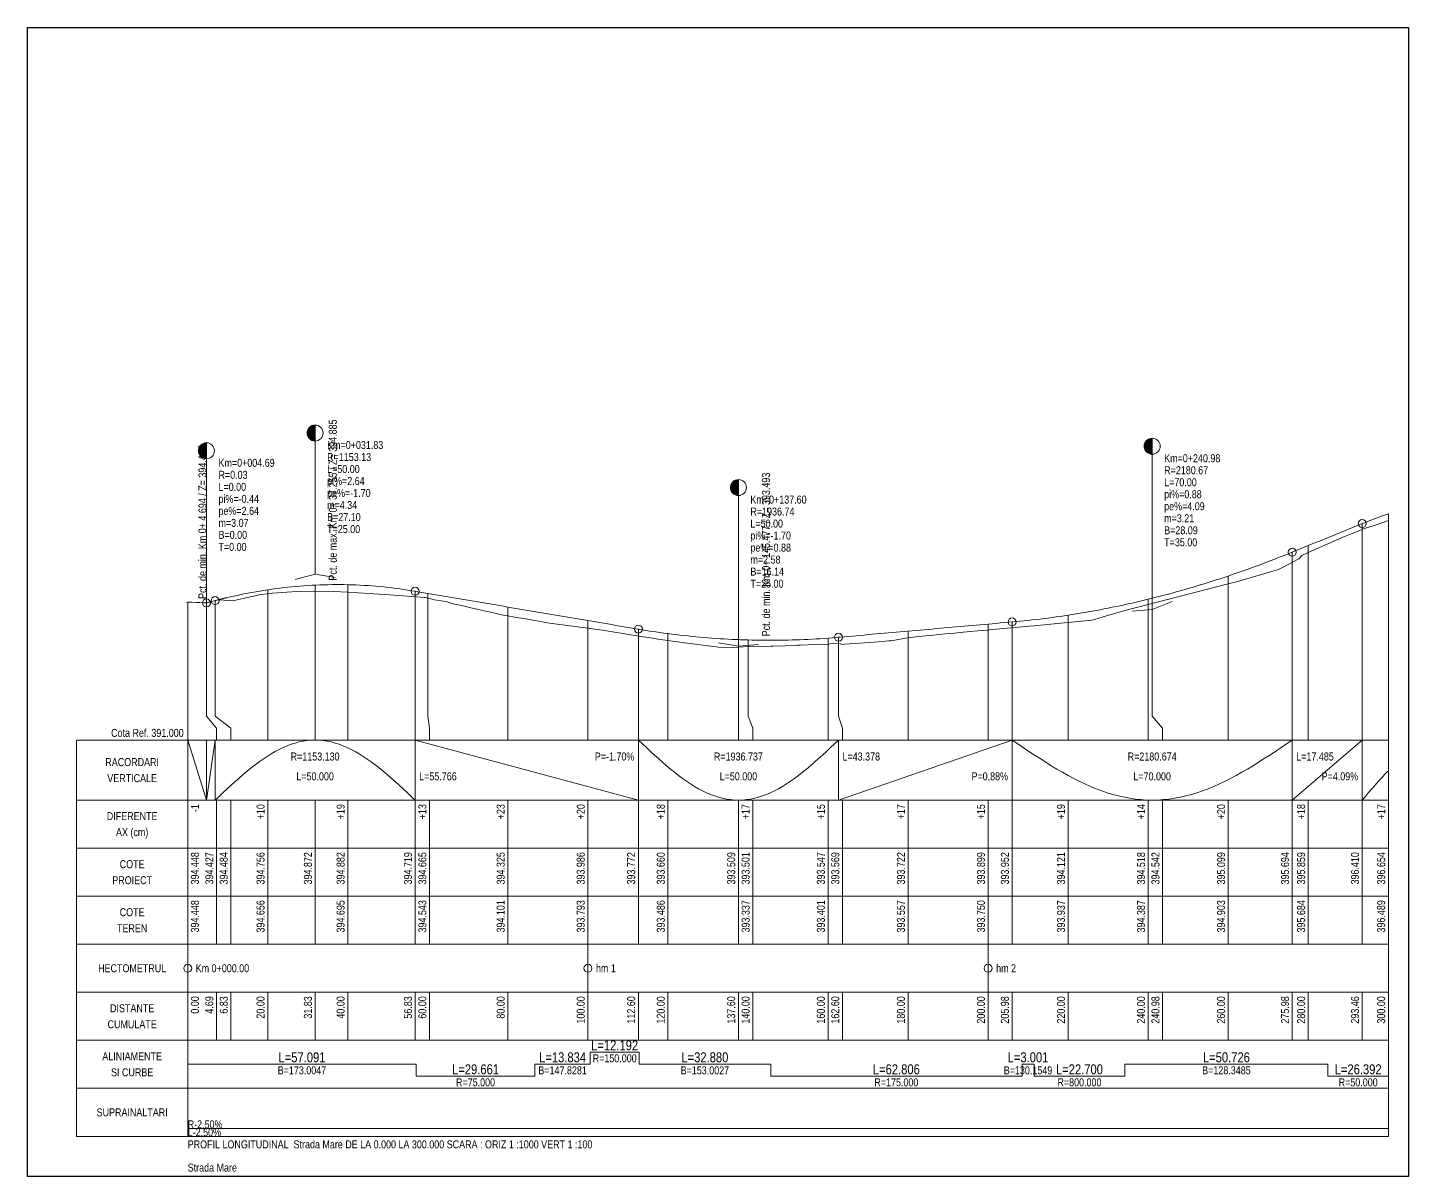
# Model space of a CAD drawing. Extents: x -600 to 1621, y -3670 to 287.
# Drawn here: x 0 to 345, y -2936.1 to -2649.1 of the extents above; entities that cross this region are included whole.
import ezdxf
from ezdxf.enums import TextEntityAlignment as Align

# ---------------------------------------------------------------- set-up
doc = ezdxf.new("R2010")
doc.units = 0
doc.layers.add('ARD-No Plot', color=7, linetype='Continuous', lineweight=0, plot=False)
doc.layers.add('Cartus', color=8, linetype='Continuous')
for name, color, linetype, lineweight in [('L-C. Ref', 7, 'Continuous', 0), ('L-cote-ex', 7, 'Continuous', 0), ('L-Cote-Pr', 7, 'Continuous', 0), ('L-Curbe', 7, 'Continuous', 0), ('L-Cut-Fill', 7, 'Continuous', 0), ('L-Design', 7, 'Continuous', 0), ('L-Exist', 7, 'Continuous', 0), ('L-LINES', 7, 'Continuous', 0), ('L-Min-Max', 7, 'Continuous', 0), ('L-Pante-Tran', 7, 'Continuous', 0), ('L-rac-Vert', 7, 'Continuous', 0), ('L-TEXT', 7, 'Continuous', 0)]:
    doc.layers.add(name, color=color, linetype=linetype, lineweight=lineweight)
doc.styles.add('Arial', font='arial.ttf', dxfattribs={"width": 0.8})

# ---------------------------------------------------------------- blocks, each defined once
blk = doc.blocks.new('A3_TRANSV_ALIN_TIRENA')
at = {"layer": 'Cartus'}
blk.add_lwpolyline([(0, 0), (0, 287), (345, 287), (345, 0)], close=True, dxfattribs=at)

msp = doc.modelspace()

# ---------------------------------------------------------------- linework, layer by layer
at = {"layer": 'L-Curbe'}
for p, q in [((40, -2908.07), (97.09, -2908.07)), ((97.09, -2908.07), (97.09, -2911.07)), ((126.75, -2911.07), (126.75, -2908.07)), ((126.75, -2908.07), (140.59, -2908.07)), ((140.59, -2908.07), (140.59, -2905.07)), ((140.59, -2905.07), (152.78, -2905.07)), ((152.78, -2905.07), (152.78, -2908.07)), ((152.78, -2908.07), (185.66, -2908.07)), ((185.66, -2908.07), (185.66, -2911.07)), ((248.46, -2911.07), (248.46, -2908.07)), ((248.46, -2908.07), (251.46, -2908.07)), ((251.46, -2908.07), (251.46, -2911.07)), ((274.17, -2911.07), (274.17, -2908.07)), ((274.17, -2908.07), (324.89, -2908.07)), ((324.89, -2908.07), (324.89, -2911.07)), ((97.09, -2911.07), (126.75, -2911.07)), ((185.66, -2911.07), (248.46, -2911.07)), ((251.46, -2911.07), (274.17, -2911.07)), ((324.89, -2911.07), (340, -2911.07))]:
    msp.add_line(p, q, dxfattribs=at)
at = {"layer": 'L-Design'}
msp.add_lwpolyline([(40, -2792.59), (41, -2792.64), (42, -2792.68), (43, -2792.72), (44, -2792.77), (44.69, -2792.8), (45, -2792.72), (46, -2792.45), (46.83, -2792.23), (47, -2792.19), (48, -2791.93), (49, -2791.68), (50, -2791.44), (51, -2791.21), (52, -2790.99), (53, -2790.77), (54, -2790.57), (55, -2790.37), (56, -2790.18), (57, -2790), (58, -2789.83), (59, -2789.67), (60, -2789.51), (61, -2789.37), (62, -2789.23), (63, -2789.1), (64, -2788.98), (65, -2788.87), (66, -2788.77), (67, -2788.68), (68, -2788.59), (69, -2788.52), (70, -2788.45), (71, -2788.39), (71.83, -2788.35), (72, -2788.34), (73, -2788.3), (74, -2788.27), (75, -2788.24), (76, -2788.23), (77, -2788.22), (78, -2788.22), (79, -2788.23), (80, -2788.25), (81, -2788.28), (82, -2788.32), (83, -2788.36), (84, -2788.42), (85, -2788.48), (86, -2788.55), (87, -2788.63), (88, -2788.72), (89, -2788.82), (90, -2788.93), (91, -2789.04), (92, -2789.16), (93, -2789.3), (94, -2789.44), (95, -2789.59), (96, -2789.74), (96.83, -2789.88), (97, -2789.91), (98, -2790.08), (99, -2790.25), (100, -2790.42), (101, -2790.59), (102, -2790.76), (103, -2790.93), (104, -2791.1), (105, -2791.27), (106, -2791.44), (107, -2791.61), (108, -2791.78), (109, -2791.95), (110, -2792.12), (111, -2792.29), (112, -2792.46), (113, -2792.63), (114, -2792.8), (115, -2792.97), (116, -2793.14), (117, -2793.31), (118, -2793.48), (119, -2793.65), (120, -2793.82), (121, -2793.99), (122, -2794.16), (123, -2794.33), (124, -2794.5), (125, -2794.66), (126, -2794.83), (127, -2795), (128, -2795.17), (129, -2795.34), (130, -2795.51), (131, -2795.68), (132, -2795.85), (133, -2796.02), (134, -2796.19), (135, -2796.36), (136, -2796.53), (137, -2796.7), (138, -2796.87), (139, -2797.04), (140, -2797.21), (141, -2797.38), (142, -2797.55), (143, -2797.72), (144, -2797.89), (145, -2798.06), (146, -2798.23), (147, -2798.4), (148, -2798.57), (149, -2798.74), (150, -2798.91), (151, -2799.08), (152, -2799.25), (152.6, -2799.35), (153, -2799.42), (154, -2799.58), (155, -2799.74), (156, -2799.9), (157, -2800.05), (158, -2800.19), (159, -2800.33), (160, -2800.47), (161, -2800.59), (162, -2800.72), (163, -2800.84), (164, -2800.95), (165, -2801.06), (166, -2801.16), (167, -2801.26), (168, -2801.35), (169, -2801.44), (170, -2801.52), (171, -2801.6), (172, -2801.67), (173, -2801.74), (174, -2801.8), (175, -2801.86), (176, -2801.91), (177, -2801.96), (177.6, -2801.98), (178, -2802), (179, -2802.03), (180, -2802.06), (181, -2802.09), (182, -2802.11), (183, -2802.13), (184, -2802.14), (185, -2802.14), (186, -2802.14), (187, -2802.14), (188, -2802.12), (189, -2802.11), (190, -2802.09), (191, -2802.06), (192, -2802.03), (193, -2801.99), (194, -2801.95), (195, -2801.91), (196, -2801.86), (197, -2801.8), (198, -2801.74), (199, -2801.67), (200, -2801.6), (201, -2801.52), (202, -2801.44), (202.6, -2801.38), (203, -2801.35), (204, -2801.26), (205, -2801.17), (206, -2801.08), (207, -2801), (208, -2800.91), (209, -2800.82), (210, -2800.73), (211, -2800.64), (212, -2800.55), (213, -2800.46), (214, -2800.38), (215, -2800.29), (216, -2800.2), (217, -2800.11), (218, -2800.02), (219, -2799.93), (220, -2799.85), (221, -2799.76), (222, -2799.67), (223, -2799.58), (224, -2799.49), (225, -2799.4), (226, -2799.32), (227, -2799.23), (228, -2799.14), (229, -2799.05), (230, -2798.96), (231, -2798.87), (232, -2798.79), (233, -2798.7), (234, -2798.61), (235, -2798.52), (236, -2798.43), (237, -2798.34), (238, -2798.25), (239, -2798.17), (240, -2798.08), (241, -2797.99), (242, -2797.9), (243, -2797.81), (244, -2797.72), (245, -2797.64), (245.97, -2797.55), (246, -2797.55), (247, -2797.46), (248, -2797.36), (249, -2797.26), (250, -2797.16), (251, -2797.05), (252, -2796.93), (253, -2796.82), (254, -2796.69), (255, -2796.57), (256, -2796.43), (257, -2796.3), (258, -2796.16), (259, -2796.01), (260, -2795.86), (261, -2795.7), (262, -2795.54), (263, -2795.38), (264, -2795.21), (265, -2795.04), (266, -2794.86), (267, -2794.68), (268, -2794.49), (269, -2794.3), (270, -2794.1), (271, -2793.9), (272, -2793.7), (273, -2793.49), (274, -2793.27), (275, -2793.05), (276, -2792.83), (277, -2792.6), (278, -2792.37), (279, -2792.13), (280, -2791.89), (280.98, -2791.65), (281, -2791.64), (282, -2791.39), (283, -2791.13), (284, -2790.87), (285, -2790.61), (286, -2790.34), (287, -2790.06), (288, -2789.79), (289, -2789.5), (290, -2789.21), (291, -2788.92), (292, -2788.62), (293, -2788.32), (294, -2788.02), (295, -2787.71), (296, -2787.39), (297, -2787.07), (298, -2786.75), (299, -2786.42), (300, -2786.08), (301, -2785.74), (302, -2785.4), (303, -2785.05), (304, -2784.7), (305, -2784.34), (306, -2783.98), (307, -2783.62), (308, -2783.25), (309, -2782.87), (310, -2782.49), (311, -2782.11), (312, -2781.72), (313, -2781.32), (314, -2780.93), (315, -2780.52), (315.98, -2780.13), (316, -2780.12), (317, -2779.71), (318, -2779.3), (319, -2778.89), (320, -2778.48), (321, -2778.07), (322, -2777.66), (323, -2777.25), (324, -2776.84), (325, -2776.43), (326, -2776.02), (327, -2775.61), (328, -2775.2), (329, -2774.79), (330, -2774.39), (331, -2773.98), (332, -2773.57), (333, -2773.16), (333.46, -2772.97), (334, -2772.75), (335, -2772.35), (336, -2771.96), (337, -2771.59), (338, -2771.22), (339, -2770.87), (340, -2770.53)], dxfattribs=at)
at = {"layer": 'L-Exist'}
for p, q in [((334.32, -2774.15), (336.2, -2773.53)), ((336.2, -2773.53), (337.43, -2773.15)), ((337.43, -2773.15), (338.09, -2772.91)), ((338.09, -2772.91), (338.95, -2772.62)), ((338.95, -2772.62), (339.97, -2772.19)), ((339.97, -2772.19), (340, -2772.18)), ((324.89, -2778.01), (326.78, -2777.18)), ((326.78, -2777.18), (328.66, -2776.38)), ((328.66, -2776.38), (329.72, -2775.94)), ((329.72, -2775.94), (330.55, -2775.59)), ((330.55, -2775.59), (332.43, -2774.84)), ((332.43, -2774.84), (333.56, -2774.4)), ((333.56, -2774.4), (334.32, -2774.15)), ((318.41, -2780.98), (320, -2780.23)), ((320, -2780.23), (322, -2779.29)), ((322, -2779.29), (324.89, -2778.01)), ((312.53, -2784.47), (313.71, -2783.84)), ((313.71, -2783.84), (317.64, -2781.77)), ((317.64, -2781.77), (318.41, -2780.98)), ((300, -2788.04), (302.08, -2787.5)), ((302.08, -2787.5), (312.53, -2784.47)), ((54.26, -2791.64), (58.29, -2790.72)), ((58.29, -2790.72), (60, -2790.51)), ((60, -2790.51), (61.16, -2790.37)), ((61.16, -2790.37), (67.16, -2789.95)), ((67.16, -2789.95), (74.6, -2789.87)), ((74.6, -2789.87), (76.45, -2789.91)), ((76.45, -2789.91), (80, -2790.12)), ((80, -2790.12), (90.45, -2790.74)), ((90.45, -2790.74), (97.09, -2791.25)), ((280, -2793.2), (299.6, -2788.15)), ((299.6, -2788.15), (300, -2788.04)), ((40, -2792.59), (40, -2792.59)), ((40, -2792.59), (40, -2792.59)), ((40, -2792.59), (44.94, -2792.81)), ((44.94, -2792.81), (47.22, -2792.1)), ((47.22, -2792.1), (47.83, -2792.07)), ((47.83, -2792.07), (51.32, -2792.24)), ((51.32, -2792.24), (52.71, -2791.97)), ((52.71, -2791.97), (54.26, -2791.64)), ((97.09, -2791.25), (99.07, -2791.41)), ((99.07, -2791.41), (99.37, -2791.48)), ((99.37, -2791.48), (100, -2791.64)), ((100, -2791.64), (101.05, -2791.89)), ((101.05, -2791.89), (101.65, -2791.99)), ((101.65, -2791.99), (103.94, -2792.35)), ((103.94, -2792.35), (104.56, -2792.45)), ((104.56, -2792.45), (106.22, -2793)), ((106.22, -2793), (106.24, -2793.01)), ((106.24, -2793.01), (106.69, -2793.11)), ((106.69, -2793.11), (107.27, -2793.2)), ((107.27, -2793.2), (108.5, -2793.47)), ((108.5, -2793.47), (110.78, -2793.99)), ((110.78, -2793.99), (113.06, -2794.53)), ((274.17, -2794.71), (280, -2793.2)), ((113.06, -2794.53), (113.69, -2794.69)), ((113.69, -2794.69), (115.34, -2795.06)), ((115.34, -2795.06), (117.43, -2795.54)), ((117.43, -2795.54), (117.62, -2795.59)), ((117.62, -2795.59), (118.87, -2795.87)), ((118.87, -2795.87), (119.91, -2796.04)), ((119.91, -2796.04), (120, -2796.06)), ((120, -2796.06), (121.72, -2796.37)), ((121.72, -2796.37), (122.19, -2796.44)), ((122.19, -2796.44), (124.47, -2796.81)), ((124.47, -2796.81), (126.75, -2797.2)), ((126.75, -2797.2), (130.36, -2797.82)), ((130.36, -2797.82), (140, -2799.14)), ((251.46, -2798.52), (259.03, -2797.79)), ((259.03, -2797.79), (260, -2797.7)), ((260, -2797.7), (265.92, -2797.13)), ((265.92, -2797.13), (266.6, -2796.93)), ((266.6, -2796.93), (268.71, -2796.31)), ((268.71, -2796.31), (273.91, -2794.77)), ((273.91, -2794.77), (274.17, -2794.71)), ((140, -2799.14), (140.31, -2799.18)), ((140.31, -2799.18), (140.59, -2799.22)), ((140.59, -2799.22), (142.99, -2799.51)), ((142.99, -2799.51), (143.63, -2799.62)), ((143.63, -2799.62), (146.68, -2800.11)), ((146.68, -2800.11), (148.68, -2800.43)), ((148.68, -2800.43), (149.73, -2800.61)), ((149.73, -2800.61), (152.78, -2801.12)), ((152.78, -2801.12), (153.06, -2801.17)), ((153.06, -2801.17), (155.24, -2801.43)), ((220, -2801.5), (222.6, -2801.23)), ((222.6, -2801.23), (226.3, -2800.85)), ((226.3, -2800.85), (229.99, -2800.48)), ((229.99, -2800.48), (231.58, -2800.32)), ((231.58, -2800.32), (233.69, -2800.11)), ((233.69, -2800.11), (233.81, -2800.09)), ((233.81, -2800.09), (237.38, -2799.79)), ((237.38, -2799.79), (240, -2799.57)), ((240, -2799.57), (240.24, -2799.55)), ((240.24, -2799.55), (241.08, -2799.48)), ((241.08, -2799.48), (244.77, -2799.14)), ((244.77, -2799.14), (248.46, -2798.8)), ((248.46, -2798.8), (250.15, -2798.64)), ((250.15, -2798.64), (251.46, -2798.52)), ((155.24, -2801.43), (157.48, -2801.87)), ((157.48, -2801.87), (160, -2802.21)), ((160, -2802.21), (164.17, -2802.76)), ((164.17, -2802.76), (172.68, -2803.87)), ((172.68, -2803.87), (176.39, -2803.96)), ((176.39, -2803.96), (180, -2803.7)), ((180, -2803.7), (181.02, -2803.63)), ((181.02, -2803.63), (184, -2803.67)), ((184, -2803.67), (185.66, -2803.63)), ((185.66, -2803.63), (186.18, -2803.61)), ((186.18, -2803.61), (189.35, -2803.48)), ((189.35, -2803.48), (192.32, -2803.36)), ((192.32, -2803.36), (193.05, -2803.33)), ((193.05, -2803.33), (196.74, -2803.19)), ((196.74, -2803.19), (200, -2803.07)), ((200, -2803.07), (200.44, -2803.05)), ((200.44, -2803.05), (202.67, -2802.96)), ((202.67, -2802.96), (203.7, -2803.17)), ((203.7, -2803.17), (204.13, -2803.14)), ((204.13, -2803.14), (207.82, -2802.87)), ((207.82, -2802.87), (211.52, -2802.59)), ((211.52, -2802.59), (213.49, -2802.43)), ((213.49, -2802.43), (215.21, -2802.3)), ((215.21, -2802.3), (215.78, -2802.25)), ((215.78, -2802.25), (218.91, -2801.69)), ((218.91, -2801.69), (219.97, -2801.5)), ((219.97, -2801.5), (220, -2801.5))]:
    msp.add_line(p, q, dxfattribs=at)
at = {"layer": 'L-LINES'}
for p, q in [((333.46, -2827.07), (333.46, -2772.97)), ((340, -2827.07), (340, -2770.53)), ((315.98, -2827.07), (315.98, -2780.13)), ((320, -2827.07), (320, -2778.48)), ((300, -2827.07), (300, -2786.08)), ((60, -2827.07), (60, -2789.51)), ((71.83, -2827.07), (71.83, -2788.35)), ((80, -2827.07), (80, -2788.25)), ((96.83, -2827.07), (96.83, -2789.88)), ((100, -2821.07), (100, -2790.42)), ((40, -2827.07), (40, -2792.59)), ((44.69, -2821.07), (44.69, -2792.8)), ((46.83, -2821.07), (46.83, -2792.23)), ((120, -2827.07), (120, -2793.82)), ((280, -2827.07), (280, -2791.89)), ((280.98, -2821.07), (280.98, -2791.65)), ((140, -2827.07), (140, -2797.21)), ((245.97, -2827.07), (245.97, -2797.55)), ((260, -2827.07), (260, -2795.86)), ((152.6, -2827.07), (152.6, -2799.35)), ((160, -2827.07), (160, -2800.47)), ((202.6, -2821.07), (202.6, -2801.38)), ((220, -2827.07), (220, -2799.85)), ((240, -2827.07), (240, -2798.08)), ((177.6, -2827.07), (177.6, -2801.98)), ((180, -2821.07), (180, -2802.06)), ((200, -2827.07), (200, -2801.6)), ((47.2, -2824.07), (44.69, -2821.07)), ((50.8, -2824.07), (46.83, -2821.07)), ((100.43, -2824.07), (100, -2821.07)), ((181.2, -2824.07), (180, -2821.07)), ((203.6, -2824.07), (202.6, -2821.07)), ((283.6, -2824.07), (280.98, -2821.07)), ((47.2, -2827.07), (47.2, -2824.07)), ((50.8, -2827.07), (50.8, -2824.07)), ((100.43, -2827.07), (100.43, -2824.07)), ((181.2, -2827.07), (181.2, -2824.07)), ((203.6, -2827.07), (203.6, -2824.07)), ((283.6, -2827.07), (283.6, -2824.07)), ((12.24, -2842.07), (12.24, -2827.07)), ((12.24, -2827.07), (40, -2827.07)), ((40, -2827.07), (340, -2827.07)), ((40, -2842.07), (40, -2827.07)), ((340, -2842.07), (340, -2827.07)), ((12.24, -2854.07), (12.24, -2842.07)), ((12.24, -2842.07), (40, -2842.07)), ((40, -2842.07), (12.24, -2842.07)), ((40, -2842.07), (340, -2842.07)), ((40, -2854.07), (40, -2842.07)), ((40, -2842.07), (340, -2842.07)), ((40, -2854.07), (40, -2842.07)), ((47.2, -2854.07), (47.2, -2842.07)), ((50.8, -2854.07), (50.8, -2842.07)), ((60, -2854.07), (60, -2842.07)), ((71.83, -2854.07), (71.83, -2842.07)), ((80, -2854.07), (80, -2842.07)), ((96.83, -2854.07), (96.83, -2842.07)), ((100.43, -2854.07), (100.43, -2842.07)), ((120, -2854.07), (120, -2842.07)), ((140, -2854.07), (140, -2842.07)), ((152.6, -2854.07), (152.6, -2842.07)), ((160, -2854.07), (160, -2842.07)), ((177.6, -2854.07), (177.6, -2842.07)), ((181.2, -2854.07), (181.2, -2842.07)), ((200, -2854.07), (200, -2842.07)), ((203.6, -2854.07), (203.6, -2842.07)), ((220, -2854.07), (220, -2842.07)), ((240, -2854.07), (240, -2842.07)), ((245.97, -2854.07), (245.97, -2842.07)), ((260, -2854.07), (260, -2842.07)), ((280, -2854.07), (280, -2842.07)), ((283.6, -2854.07), (283.6, -2842.07)), ((300, -2854.07), (300, -2842.07)), ((315.98, -2854.07), (315.98, -2842.07)), ((320, -2854.07), (320, -2842.07)), ((333.46, -2854.07), (333.46, -2842.07)), ((340, -2854.07), (340, -2842.07)), ((340, -2854.07), (340, -2842.07)), ((12.24, -2866.07), (12.24, -2854.07)), ((12.24, -2854.07), (40, -2854.07)), ((40, -2854.07), (12.24, -2854.07)), ((40, -2854.07), (340, -2854.07)), ((40, -2854.07), (340, -2854.07)), ((40, -2866.07), (40, -2854.07)), ((47.2, -2866.07), (47.2, -2854.07)), ((50.8, -2866.07), (50.8, -2854.07)), ((60, -2866.07), (60, -2854.07)), ((71.83, -2866.07), (71.83, -2854.07)), ((80, -2866.07), (80, -2854.07)), ((96.83, -2866.07), (96.83, -2854.07)), ((100.43, -2866.07), (100.43, -2854.07)), ((120, -2866.07), (120, -2854.07)), ((140, -2866.07), (140, -2854.07)), ((152.6, -2866.07), (152.6, -2854.07)), ((160, -2866.07), (160, -2854.07)), ((177.6, -2866.07), (177.6, -2854.07)), ((181.2, -2866.07), (181.2, -2854.07)), ((200, -2866.07), (200, -2854.07)), ((203.6, -2866.07), (203.6, -2854.07)), ((220, -2866.07), (220, -2854.07)), ((240, -2866.07), (240, -2854.07)), ((245.97, -2866.07), (245.97, -2854.07)), ((260, -2866.07), (260, -2854.07)), ((280, -2866.07), (280, -2854.07)), ((283.6, -2866.07), (283.6, -2854.07)), ((300, -2866.07), (300, -2854.07)), ((315.98, -2866.07), (315.98, -2854.07)), ((320, -2866.07), (320, -2854.07)), ((333.46, -2866.07), (333.46, -2854.07)), ((340, -2866.07), (340, -2854.07)), ((12.24, -2878.07), (12.24, -2866.07)), ((12.24, -2866.07), (40, -2866.07)), ((40, -2866.07), (12.24, -2866.07)), ((40, -2866.07), (340, -2866.07)), ((40, -2866.07), (340, -2866.07)), ((40, -2878.07), (40, -2866.07)), ((47.2, -2878.07), (47.2, -2866.07)), ((50.8, -2878.07), (50.8, -2866.07)), ((60, -2878.07), (60, -2866.07)), ((71.83, -2878.07), (71.83, -2866.07)), ((80, -2878.07), (80, -2866.07)), ((96.83, -2878.07), (96.83, -2866.07)), ((100.43, -2878.07), (100.43, -2866.07)), ((120, -2878.07), (120, -2866.07)), ((140, -2878.07), (140, -2866.07)), ((152.6, -2878.07), (152.6, -2866.07)), ((160, -2878.07), (160, -2866.07)), ((177.6, -2878.07), (177.6, -2866.07)), ((181.2, -2878.07), (181.2, -2866.07)), ((200, -2878.07), (200, -2866.07)), ((203.6, -2878.07), (203.6, -2866.07)), ((220, -2878.07), (220, -2866.07)), ((240, -2878.07), (240, -2866.07)), ((245.97, -2878.07), (245.97, -2866.07)), ((260, -2878.07), (260, -2866.07)), ((280, -2878.07), (280, -2866.07)), ((283.6, -2878.07), (283.6, -2866.07)), ((300, -2878.07), (300, -2866.07)), ((315.98, -2878.07), (315.98, -2866.07)), ((320, -2878.07), (320, -2866.07)), ((333.46, -2878.07), (333.46, -2866.07)), ((340, -2878.07), (340, -2866.07)), ((12.24, -2890.07), (12.24, -2878.07)), ((12.24, -2878.07), (40, -2878.07)), ((40, -2878.07), (12.24, -2878.07)), ((40, -2878.07), (340, -2878.07)), ((40, -2890.07), (40, -2878.07)), ((40, -2890.07), (40, -2878.07)), ((40, -2878.07), (340, -2878.07)), ((140, -2890.07), (140, -2878.07)), ((240, -2890.07), (240, -2878.07)), ((340, -2890.07), (340, -2878.07)), ((12.24, -2902.07), (12.24, -2890.07)), ((12.24, -2890.07), (40, -2890.07)), ((40, -2890.07), (12.24, -2890.07)), ((40, -2890.07), (340, -2890.07)), ((40, -2890.07), (340, -2890.07)), ((40, -2902.07), (40, -2890.07)), ((47.2, -2902.07), (47.2, -2890.07)), ((50.8, -2902.07), (50.8, -2890.07)), ((60, -2902.07), (60, -2890.07)), ((71.83, -2902.07), (71.83, -2890.07)), ((80, -2902.07), (80, -2890.07)), ((96.83, -2902.07), (96.83, -2890.07)), ((100.43, -2902.07), (100.43, -2890.07)), ((120, -2902.07), (120, -2890.07)), ((140, -2902.07), (140, -2890.07)), ((152.6, -2902.07), (152.6, -2890.07)), ((160, -2902.07), (160, -2890.07)), ((177.6, -2902.07), (177.6, -2890.07)), ((181.2, -2902.07), (181.2, -2890.07)), ((200, -2902.07), (200, -2890.07)), ((203.6, -2902.07), (203.6, -2890.07)), ((220, -2902.07), (220, -2890.07)), ((240, -2902.07), (240, -2890.07)), ((245.97, -2902.07), (245.97, -2890.07)), ((260, -2902.07), (260, -2890.07)), ((280, -2902.07), (280, -2890.07)), ((283.6, -2902.07), (283.6, -2890.07)), ((300, -2902.07), (300, -2890.07)), ((315.98, -2902.07), (315.98, -2890.07)), ((320, -2902.07), (320, -2890.07)), ((333.46, -2902.07), (333.46, -2890.07)), ((340, -2902.07), (340, -2890.07)), ((12.24, -2914.07), (12.24, -2902.07)), ((12.24, -2902.07), (40, -2902.07)), ((40, -2902.07), (12.24, -2902.07)), ((40, -2902.07), (340, -2902.07)), ((40, -2914.07), (40, -2902.07)), ((40, -2902.07), (340, -2902.07)), ((340, -2914.07), (340, -2902.07)), ((12.24, -2926.07), (12.24, -2914.07)), ((12.24, -2914.07), (40, -2914.07)), ((40, -2914.07), (12.24, -2914.07)), ((40, -2914.07), (340, -2914.07)), ((40, -2926.07), (40, -2914.07)), ((40, -2914.07), (340, -2914.07)), ((340, -2926.07), (340, -2914.07)), ((40, -2926.07), (12.24, -2926.07)), ((40, -2926.07), (340, -2926.07))]:
    msp.add_line(p, q, dxfattribs=at)
for centre in [(40, -2884.07), (140, -2884.07), (240, -2884.07)]:
    msp.add_circle(centre, 1, dxfattribs=at)
at = {"layer": 'L-Pante-Tran'}
for p, q in [((40, -2924.07), (60, -2924.07)), ((40, -2924.07), (60, -2924.07)), ((60, -2924.07), (80, -2924.07)), ((60, -2924.07), (80, -2924.07)), ((80, -2924.07), (100, -2924.07)), ((80, -2924.07), (100, -2924.07)), ((100, -2924.07), (120, -2924.07)), ((100, -2924.07), (120, -2924.07)), ((120, -2924.07), (140, -2924.07)), ((120, -2924.07), (140, -2924.07)), ((140, -2924.07), (160, -2924.07)), ((140, -2924.07), (160, -2924.07)), ((160, -2924.07), (180, -2924.07)), ((160, -2924.07), (180, -2924.07)), ((180, -2924.07), (200, -2924.07)), ((180, -2924.07), (200, -2924.07)), ((200, -2924.07), (220, -2924.07)), ((200, -2924.07), (220, -2924.07)), ((220, -2924.07), (240, -2924.07)), ((220, -2924.07), (240, -2924.07)), ((240, -2924.07), (260, -2924.07)), ((240, -2924.07), (260, -2924.07)), ((260, -2924.07), (280, -2924.07)), ((260, -2924.07), (280, -2924.07)), ((280, -2924.07), (300, -2924.07)), ((280, -2924.07), (300, -2924.07)), ((300, -2924.07), (320, -2924.07)), ((300, -2924.07), (320, -2924.07)), ((320, -2924.07), (340, -2924.07)), ((320, -2924.07), (340, -2924.07))]:
    msp.add_line(p, q, dxfattribs=at)
at = {"layer": 'L-rac-Vert'}
for p, q in [((69.98, -2749.58), (69.98, -2751.11)), ((70.02, -2749.51), (70.02, -2751.19)), ((70.05, -2749.44), (70.05, -2751.26)), ((70.09, -2749.37), (70.09, -2751.33)), ((70.13, -2749.3), (70.13, -2751.39)), ((70.17, -2749.24), (70.17, -2751.46)), ((70.21, -2749.17), (70.21, -2751.52)), ((70.26, -2749.11), (70.26, -2751.59)), ((70.31, -2749.05), (70.31, -2751.65)), ((70.36, -2748.99), (70.36, -2751.71)), ((70.42, -2748.93), (70.42, -2751.76)), ((70.47, -2748.88), (70.47, -2751.82)), ((70.53, -2748.83), (70.53, -2751.87)), ((70.59, -2748.78), (70.59, -2751.92)), ((70.66, -2748.73), (70.66, -2751.97)), ((70.72, -2748.69), (70.72, -2752.01)), ((70.79, -2748.64), (70.79, -2752.05)), ((70.85, -2748.6), (70.85, -2752.09)), ((70.92, -2748.57), (70.92, -2752.13)), ((70.99, -2748.53), (70.99, -2752.16)), ((71.07, -2748.5), (71.07, -2752.2)), ((71.14, -2748.47), (71.14, -2752.22)), ((71.21, -2748.45), (71.21, -2752.25)), ((71.29, -2748.42), (71.29, -2752.27)), ((71.36, -2748.4), (71.36, -2752.29)), ((71.44, -2748.39), (71.44, -2752.31)), ((71.52, -2748.37), (71.52, -2752.32)), ((71.6, -2748.36), (71.6, -2752.33)), ((71.67, -2748.35), (71.67, -2752.34)), ((71.75, -2748.35), (71.75, -2752.35)), ((71.83, -2785.64), (71.83, -2748.35)), ((43.65, -2753.09), (43.65, -2756.5)), ((43.72, -2753.05), (43.72, -2756.54)), ((43.79, -2753.02), (43.79, -2756.58)), ((43.86, -2752.98), (43.86, -2756.61)), ((43.93, -2752.95), (43.93, -2756.65)), ((44, -2752.92), (44, -2756.67)), ((44.08, -2752.9), (44.08, -2756.7)), ((44.15, -2752.87), (44.15, -2756.72)), ((44.23, -2752.85), (44.23, -2756.74)), ((44.3, -2752.84), (44.3, -2756.76)), ((44.38, -2752.82), (44.38, -2756.77)), ((44.46, -2752.81), (44.46, -2756.78)), ((44.54, -2752.8), (44.54, -2756.79)), ((44.62, -2752.8), (44.62, -2756.8)), ((44.69, -2792.8), (44.69, -2752.8)), ((69.83, -2750.27), (69.83, -2750.43)), ((69.84, -2750.19), (69.84, -2750.51)), ((69.85, -2750.11), (69.85, -2750.58)), ((69.86, -2750.04), (69.86, -2750.66)), ((69.87, -2749.96), (69.87, -2750.74)), ((69.89, -2749.88), (69.89, -2750.82)), ((69.91, -2749.81), (69.91, -2750.89)), ((69.93, -2749.73), (69.93, -2750.97)), ((69.96, -2749.66), (69.96, -2751.04)), ((279.07, -2753.03), (279.07, -2754.27)), ((279.1, -2752.95), (279.1, -2754.34)), ((279.13, -2752.88), (279.13, -2754.41)), ((279.16, -2752.81), (279.16, -2754.48)), ((279.19, -2752.74), (279.19, -2754.56)), ((279.23, -2752.67), (279.23, -2754.62)), ((279.27, -2752.6), (279.27, -2754.69)), ((279.31, -2752.54), (279.31, -2754.76)), ((279.36, -2752.47), (279.36, -2754.82)), ((279.4, -2752.41), (279.4, -2754.89)), ((279.45, -2752.35), (279.45, -2754.95)), ((279.51, -2752.29), (279.51, -2755)), ((279.56, -2752.23), (279.56, -2755.06)), ((279.62, -2752.18), (279.62, -2755.12)), ((279.68, -2752.13), (279.68, -2755.17)), ((279.74, -2752.08), (279.74, -2755.22)), ((279.8, -2752.03), (279.8, -2755.27)), ((279.86, -2751.98), (279.86, -2755.31)), ((279.93, -2751.94), (279.93, -2755.35)), ((280, -2751.9), (280, -2755.39)), ((280.07, -2751.87), (280.07, -2755.43)), ((280.14, -2751.83), (280.14, -2755.46)), ((280.21, -2751.8), (280.21, -2755.49)), ((280.28, -2751.77), (280.28, -2755.52)), ((280.36, -2751.75), (280.36, -2755.55)), ((280.43, -2751.72), (280.43, -2755.57)), ((280.51, -2751.7), (280.51, -2755.59)), ((280.58, -2751.69), (280.58, -2755.61)), ((280.66, -2751.67), (280.66, -2755.62)), ((280.74, -2751.66), (280.74, -2755.63)), ((280.82, -2751.65), (280.82, -2755.64)), ((280.9, -2751.65), (280.9, -2755.65)), ((280.98, -2794.46), (280.98, -2751.65)), ((42.7, -2754.64), (42.7, -2754.96)), ((42.7, -2754.72), (42.7, -2754.88)), ((42.71, -2754.56), (42.71, -2755.03)), ((42.72, -2754.49), (42.72, -2755.11)), ((42.73, -2754.41), (42.73, -2755.19)), ((42.75, -2754.33), (42.75, -2755.27)), ((42.77, -2754.26), (42.77, -2755.34)), ((42.79, -2754.18), (42.79, -2755.42)), ((42.82, -2754.11), (42.82, -2755.49)), ((42.85, -2754.03), (42.85, -2755.56)), ((42.88, -2753.96), (42.88, -2755.64)), ((42.91, -2753.89), (42.91, -2755.71)), ((42.95, -2753.82), (42.95, -2755.78)), ((42.99, -2753.75), (42.99, -2755.84)), ((43.03, -2753.69), (43.03, -2755.91)), ((43.08, -2753.62), (43.08, -2755.97)), ((43.12, -2753.56), (43.12, -2756.04)), ((43.17, -2753.5), (43.17, -2756.1)), ((43.23, -2753.44), (43.23, -2756.16)), ((43.28, -2753.38), (43.28, -2756.21)), ((43.34, -2753.33), (43.34, -2756.27)), ((43.4, -2753.28), (43.4, -2756.32)), ((43.46, -2753.23), (43.46, -2756.37)), ((43.52, -2753.18), (43.52, -2756.42)), ((43.58, -2753.14), (43.58, -2756.46)), ((278.98, -2753.49), (278.98, -2753.8)), ((278.98, -2753.57), (278.98, -2753.73)), ((278.99, -2753.41), (278.99, -2753.88)), ((279, -2753.33), (279, -2753.96)), ((279.01, -2753.26), (279.01, -2754.04)), ((279.03, -2753.18), (279.03, -2754.11)), ((279.05, -2753.1), (279.05, -2754.19)), ((175.67, -2763.44), (175.67, -2764.52)), ((175.69, -2763.36), (175.69, -2764.6)), ((175.72, -2763.29), (175.72, -2764.67)), ((175.75, -2763.22), (175.75, -2764.75)), ((175.78, -2763.14), (175.78, -2764.82)), ((175.81, -2763.07), (175.81, -2764.89)), ((175.85, -2763), (175.85, -2764.96)), ((175.89, -2762.94), (175.89, -2765.03)), ((175.93, -2762.87), (175.93, -2765.09)), ((175.98, -2762.81), (175.98, -2765.16)), ((176.03, -2762.74), (176.03, -2765.22)), ((176.08, -2762.68), (176.08, -2765.28)), ((176.13, -2762.62), (176.13, -2765.34)), ((176.18, -2762.57), (176.18, -2765.39)), ((176.24, -2762.51), (176.24, -2765.45)), ((176.3, -2762.46), (176.3, -2765.5)), ((176.36, -2762.41), (176.36, -2765.55)), ((176.42, -2762.36), (176.42, -2765.6)), ((176.49, -2762.32), (176.49, -2765.64)), ((176.55, -2762.28), (176.55, -2765.69)), ((176.62, -2762.24), (176.62, -2765.73)), ((176.69, -2762.2), (176.69, -2765.76)), ((176.76, -2762.16), (176.76, -2765.8)), ((176.83, -2762.13), (176.83, -2765.83)), ((176.9, -2762.1), (176.9, -2765.86)), ((176.98, -2762.08), (176.98, -2765.88)), ((177.05, -2762.06), (177.05, -2765.91)), ((177.13, -2762.04), (177.13, -2765.93)), ((177.21, -2762.02), (177.21, -2765.94)), ((177.28, -2762.01), (177.28, -2765.96)), ((177.36, -2761.99), (177.36, -2765.97)), ((177.44, -2761.99), (177.44, -2765.97)), ((177.52, -2761.98), (177.52, -2765.98)), ((177.6, -2803.59), (177.6, -2761.98)), ((175.6, -2763.82), (175.6, -2764.14)), ((175.6, -2763.9), (175.6, -2764.06)), ((175.61, -2763.75), (175.61, -2764.22)), ((175.62, -2763.67), (175.62, -2764.29)), ((175.64, -2763.59), (175.64, -2764.37)), ((175.65, -2763.51), (175.65, -2764.45)), ((66.83, -2786.96), (71.83, -2785.64)), ((71.83, -2785.64), (76.83, -2786.49)), ((39.69, -2792.58), (44.69, -2792.8)), ((44.69, -2792.8), (49.69, -2791.48)), ((275.98, -2794.9), (280.98, -2794.46)), ((280.98, -2794.46), (285.98, -2792.41)), ((172.6, -2802.75), (177.6, -2803.59)), ((177.6, -2803.59), (182.6, -2803.15)), ((40, -2842.07), (40, -2827.07)), ((40, -2827.07), (40, -2828.01)), ((40, -2827.07), (44.69, -2842.07)), ((40, -2828.01), (40, -2828.95)), ((40, -2828.95), (40, -2829.88)), ((44.69, -2842.07), (44.69, -2827.07)), ((44.69, -2842.07), (44.69, -2827.07)), ((44.69, -2828.01), (44.69, -2827.07)), ((44.69, -2827.07), (44.69, -2828.01)), ((44.69, -2842.07), (46.83, -2827.07)), ((44.69, -2828.95), (44.69, -2828.01)), ((44.69, -2828.01), (44.69, -2828.95)), ((44.69, -2829.88), (44.69, -2828.95)), ((44.69, -2828.95), (44.69, -2829.88)), ((46.83, -2842.07), (46.83, -2827.07)), ((63.83, -2828.93), (62.83, -2829.41)), ((64.83, -2828.5), (63.83, -2828.93)), ((65.83, -2828.12), (64.83, -2828.5)), ((66.83, -2827.8), (65.83, -2828.12)), ((67.83, -2827.54), (66.83, -2827.8)), ((68.83, -2827.34), (67.83, -2827.54)), ((69.83, -2827.19), (68.83, -2827.34)), ((70.83, -2827.1), (69.83, -2827.19)), ((71.83, -2827.07), (70.83, -2827.1)), ((72.83, -2827.1), (71.83, -2827.07)), ((73.83, -2827.19), (72.83, -2827.1)), ((74.83, -2827.34), (73.83, -2827.19)), ((75.83, -2827.54), (74.83, -2827.34)), ((76.83, -2827.8), (75.83, -2827.54)), ((77.83, -2828.12), (76.83, -2827.8)), ((78.83, -2828.5), (77.83, -2828.12)), ((79.83, -2828.93), (78.83, -2828.5)), ((80.83, -2829.41), (79.83, -2828.93)), ((96.83, -2842.07), (96.83, -2827.07)), ((96.83, -2827.07), (152.6, -2842.07)), ((152.6, -2842.07), (152.6, -2827.07)), ((153.6, -2828.01), (152.6, -2827.07)), ((154.6, -2828.95), (153.6, -2828.01)), ((155.6, -2829.88), (154.6, -2828.95)), ((200.6, -2828.95), (199.6, -2829.88)), ((201.6, -2828.01), (200.6, -2828.95)), ((202.6, -2827.07), (201.6, -2828.01)), ((202.6, -2842.07), (202.6, -2827.07)), ((202.6, -2842.07), (245.97, -2827.07)), ((245.97, -2842.07), (245.97, -2827.07)), ((247.38, -2828.01), (245.97, -2827.07)), ((248.78, -2828.95), (247.38, -2828.01)), ((250.18, -2829.88), (248.78, -2828.95)), ((313.18, -2828.95), (311.77, -2829.88)), ((314.57, -2828.01), (313.18, -2828.95)), ((315.98, -2827.07), (314.57, -2828.01)), ((315.98, -2842.07), (315.98, -2827.07)), ((315.98, -2842.07), (333.46, -2827.07)), ((333.46, -2842.07), (333.46, -2827.07)), ((40, -2829.88), (40, -2830.8)), ((40, -2830.8), (40, -2831.71)), ((40, -2831.71), (40, -2832.59)), ((44.69, -2830.8), (44.69, -2829.88)), ((44.69, -2829.88), (44.69, -2830.8)), ((44.69, -2831.71), (44.69, -2830.8)), ((44.69, -2830.8), (44.69, -2831.71)), ((44.69, -2832.59), (44.69, -2831.71)), ((44.69, -2831.71), (44.69, -2832.59)), ((58.83, -2831.8), (57.83, -2832.51)), ((59.83, -2831.14), (58.83, -2831.8)), ((60.83, -2830.51), (59.83, -2831.14)), ((61.83, -2829.93), (60.83, -2830.51)), ((62.83, -2829.41), (61.83, -2829.93)), ((81.83, -2829.93), (80.83, -2829.41)), ((82.83, -2830.51), (81.83, -2829.93)), ((83.83, -2831.14), (82.83, -2830.51)), ((84.83, -2831.8), (83.83, -2831.14)), ((85.83, -2832.51), (84.83, -2831.8)), ((156.6, -2830.8), (155.6, -2829.88)), ((157.6, -2831.71), (156.6, -2830.8)), ((158.6, -2832.59), (157.6, -2831.71)), ((197.6, -2831.71), (196.6, -2832.59)), ((198.6, -2830.8), (197.6, -2831.71)), ((199.6, -2829.88), (198.6, -2830.8)), ((251.57, -2830.8), (250.18, -2829.88)), ((252.97, -2831.71), (251.57, -2830.8)), ((254.38, -2832.59), (252.97, -2831.71)), ((308.98, -2831.71), (307.57, -2832.59)), ((310.38, -2830.8), (308.98, -2831.71)), ((311.77, -2829.88), (310.38, -2830.8)), ((40, -2832.59), (40, -2833.46)), ((40, -2833.46), (40, -2834.3)), ((40, -2834.3), (40, -2835.11)), ((40, -2835.11), (40, -2835.89)), ((40, -2835.89), (40, -2836.63)), ((44.69, -2833.46), (44.69, -2832.59)), ((44.69, -2832.59), (44.69, -2833.46)), ((44.69, -2834.3), (44.69, -2833.46)), ((44.69, -2833.46), (44.69, -2834.3)), ((44.69, -2835.11), (44.69, -2834.3)), ((44.69, -2834.3), (44.69, -2835.11)), ((44.69, -2835.89), (44.69, -2835.11)), ((44.69, -2835.11), (44.69, -2835.89)), ((44.69, -2836.63), (44.69, -2835.89)), ((44.69, -2835.89), (44.69, -2836.63)), ((53.83, -2835.68), (52.83, -2836.55)), ((54.83, -2834.84), (53.83, -2835.68)), ((55.83, -2834.03), (54.83, -2834.84)), ((56.83, -2833.25), (55.83, -2834.03)), ((57.83, -2832.51), (56.83, -2833.25)), ((86.83, -2833.25), (85.83, -2832.51)), ((87.83, -2834.03), (86.83, -2833.25)), ((88.83, -2834.84), (87.83, -2834.03)), ((89.83, -2835.68), (88.83, -2834.84)), ((90.83, -2836.55), (89.83, -2835.68)), ((159.6, -2833.46), (158.6, -2832.59)), ((160.6, -2834.3), (159.6, -2833.46)), ((161.6, -2835.11), (160.6, -2834.3)), ((162.6, -2835.89), (161.6, -2835.11)), ((163.6, -2836.63), (162.6, -2835.89)), ((192.6, -2835.89), (191.6, -2836.63)), ((193.6, -2835.11), (192.6, -2835.89)), ((194.6, -2834.3), (193.6, -2835.11)), ((195.6, -2833.46), (194.6, -2834.3)), ((196.6, -2832.59), (195.6, -2833.46)), ((255.78, -2833.46), (254.38, -2832.59)), ((257.18, -2834.3), (255.78, -2833.46)), ((258.57, -2835.11), (257.18, -2834.3)), ((259.98, -2835.89), (258.57, -2835.11)), ((261.38, -2836.63), (259.98, -2835.89)), ((301.98, -2835.89), (300.57, -2836.63)), ((303.38, -2835.11), (301.98, -2835.89)), ((304.77, -2834.3), (303.38, -2835.11)), ((306.18, -2833.46), (304.77, -2834.3)), ((307.57, -2832.59), (306.18, -2833.46)), ((339.06, -2835.68), (338.26, -2836.55)), ((339.86, -2834.84), (339.06, -2835.68)), ((40, -2836.63), (40, -2837.34)), ((40, -2837.34), (40, -2838)), ((40, -2838), (40, -2838.63)), ((40, -2838.63), (40, -2839.21)), ((40, -2839.21), (40, -2839.73)), ((44.69, -2837.34), (44.69, -2836.63)), ((44.69, -2836.63), (44.69, -2837.34)), ((44.69, -2838), (44.69, -2837.34)), ((44.69, -2837.34), (44.69, -2838)), ((44.69, -2838.63), (44.69, -2838)), ((44.69, -2838), (44.69, -2838.63)), ((44.69, -2839.21), (44.69, -2838.63)), ((44.69, -2838.63), (44.69, -2839.21)), ((44.69, -2839.73), (44.69, -2839.21)), ((44.69, -2839.21), (44.69, -2839.73)), ((49.83, -2839.26), (48.83, -2840.19)), ((50.83, -2838.34), (49.83, -2839.26)), ((51.83, -2837.43), (50.83, -2838.34)), ((52.83, -2836.55), (51.83, -2837.43)), ((91.83, -2837.43), (90.83, -2836.55)), ((92.83, -2838.34), (91.83, -2837.43)), ((93.83, -2839.26), (92.83, -2838.34)), ((94.83, -2840.19), (93.83, -2839.26)), ((164.6, -2837.34), (163.6, -2836.63)), ((165.6, -2838), (164.6, -2837.34)), ((166.6, -2838.63), (165.6, -2838)), ((167.6, -2839.21), (166.6, -2838.63)), ((168.6, -2839.73), (167.6, -2839.21)), ((187.6, -2839.21), (186.6, -2839.73)), ((188.6, -2838.63), (187.6, -2839.21)), ((189.6, -2838), (188.6, -2838.63)), ((190.6, -2837.34), (189.6, -2838)), ((191.6, -2836.63), (190.6, -2837.34)), ((262.77, -2837.34), (261.38, -2836.63)), ((264.18, -2838), (262.77, -2837.34)), ((265.57, -2838.63), (264.18, -2838)), ((266.98, -2839.21), (265.57, -2838.63)), ((268.38, -2839.73), (266.98, -2839.21)), ((294.98, -2839.21), (293.57, -2839.73)), ((296.38, -2838.63), (294.98, -2839.21)), ((297.77, -2838), (296.38, -2838.63)), ((299.18, -2837.34), (297.77, -2838)), ((300.57, -2836.63), (299.18, -2837.34)), ((335.86, -2839.26), (335.06, -2840.19)), ((336.66, -2838.34), (335.86, -2839.26)), ((337.46, -2837.43), (336.66, -2838.34)), ((338.26, -2836.55), (337.46, -2837.43)), ((40, -2839.73), (40, -2840.21)), ((40, -2840.21), (40, -2840.64)), ((40, -2840.64), (40, -2841.02)), ((40, -2841.02), (40, -2841.34)), ((40, -2841.34), (40, -2841.6)), ((40, -2841.6), (40, -2841.8)), ((40, -2841.8), (40, -2841.95)), ((40, -2841.95), (40, -2842.04)), ((40, -2842.04), (40, -2842.07)), ((44.69, -2840.21), (44.69, -2839.73)), ((44.69, -2839.73), (44.69, -2840.21)), ((44.69, -2840.64), (44.69, -2840.21)), ((44.69, -2840.21), (44.69, -2840.64)), ((44.69, -2841.02), (44.69, -2840.64)), ((44.69, -2840.64), (44.69, -2841.02)), ((44.69, -2841.34), (44.69, -2841.02)), ((44.69, -2841.02), (44.69, -2841.34)), ((44.69, -2841.6), (44.69, -2841.34)), ((44.69, -2841.34), (44.69, -2841.6)), ((44.69, -2841.8), (44.69, -2841.6)), ((44.69, -2841.6), (44.69, -2841.8)), ((44.69, -2841.95), (44.69, -2841.8)), ((44.69, -2841.8), (44.69, -2841.95)), ((44.69, -2842.04), (44.69, -2841.95)), ((44.69, -2841.95), (44.69, -2842.04)), ((44.69, -2842.07), (44.69, -2842.04)), ((44.69, -2842.04), (44.69, -2842.07)), ((47.83, -2841.13), (46.83, -2842.07)), ((48.83, -2840.19), (47.83, -2841.13)), ((95.83, -2841.13), (94.83, -2840.19)), ((96.83, -2842.07), (95.83, -2841.13)), ((169.6, -2840.21), (168.6, -2839.73)), ((170.6, -2840.64), (169.6, -2840.21)), ((171.6, -2841.02), (170.6, -2840.64)), ((172.6, -2841.34), (171.6, -2841.02)), ((173.6, -2841.6), (172.6, -2841.34)), ((174.6, -2841.8), (173.6, -2841.6)), ((175.6, -2841.95), (174.6, -2841.8)), ((176.6, -2842.04), (175.6, -2841.95)), ((177.6, -2842.07), (176.6, -2842.04)), ((178.6, -2842.04), (177.6, -2842.07)), ((179.6, -2841.95), (178.6, -2842.04)), ((180.6, -2841.8), (179.6, -2841.95)), ((181.6, -2841.6), (180.6, -2841.8)), ((182.6, -2841.34), (181.6, -2841.6)), ((183.6, -2841.02), (182.6, -2841.34)), ((184.6, -2840.64), (183.6, -2841.02)), ((185.6, -2840.21), (184.6, -2840.64)), ((186.6, -2839.73), (185.6, -2840.21)), ((269.77, -2840.21), (268.38, -2839.73)), ((271.18, -2840.64), (269.77, -2840.21)), ((272.57, -2841.02), (271.18, -2840.64)), ((273.98, -2841.34), (272.57, -2841.02)), ((275.38, -2841.6), (273.98, -2841.34)), ((276.77, -2841.8), (275.38, -2841.6)), ((278.18, -2841.95), (276.77, -2841.8)), ((279.57, -2842.04), (278.18, -2841.95)), ((280.98, -2842.07), (279.57, -2842.04)), ((282.38, -2842.04), (280.98, -2842.07)), ((283.77, -2841.95), (282.38, -2842.04)), ((285.18, -2841.8), (283.77, -2841.95)), ((286.57, -2841.6), (285.18, -2841.8)), ((287.98, -2841.34), (286.57, -2841.6)), ((289.38, -2841.02), (287.98, -2841.34)), ((290.77, -2840.64), (289.38, -2841.02)), ((292.18, -2840.21), (290.77, -2840.64)), ((293.57, -2839.73), (292.18, -2840.21)), ((334.26, -2841.13), (333.46, -2842.07)), ((335.06, -2840.19), (334.26, -2841.13))]:
    msp.add_line(p, q, dxfattribs=at)
for centre, radius in [((71.83, -2750.35), 2), ((44.69, -2754.8), 2), ((280.98, -2753.65), 2), ((177.6, -2763.98), 2), ((333.46, -2772.97), 1), ((315.98, -2780.13), 1), ((96.83, -2789.88), 1), ((44.69, -2792.8), 1), ((44.69, -2792.8), 1), ((46.83, -2792.23), 1), ((245.97, -2797.55), 1), ((152.6, -2799.35), 1), ((202.6, -2801.38), 1)]:
    msp.add_circle(centre, radius, dxfattribs=at)

# ---------------------------------------------------------------- block references
at = {"layer": 'L-LINES'}
msp.add_blockref('A3_TRANSV_ALIN_TIRENA', (0, -2936.07), dxfattribs=at)

# ---------------------------------------------------------------- texts
at = {"layer": 'ARD-No Plot', "style": 'Arial', "width": 0.8}
msp.add_text('Strada Mare', height=2, dxfattribs=at).set_placement((40, -2934.87))
at = {"layer": 'L-C. Ref', "style": 'Arial', "width": 0.8}
msp.add_text('Cota Ref. 391.000', height=2, dxfattribs=at).set_placement((39, -2826.27), align=Align.RIGHT)
at = {"layer": 'L-cote-ex', "style": 'Arial', "width": 0.8}
for s, p in [('394.448', (42.8, -2867.07)), ('394.448', (42.8, -2867.07)), ('394.448', (42.8, -2867.07)), ('394.656', (59.2, -2867.07)), ('394.695', (79.2, -2867.07)), ('394.543', (99.63, -2867.07)), ('394.101', (119.2, -2867.07)), ('393.793', (139.2, -2867.07)), ('393.486', (159.2, -2867.07)), ('393.337', (180.4, -2867.07)), ('393.401', (199.2, -2867.07)), ('393.557', (219.2, -2867.07)), ('393.750', (239.2, -2867.07)), ('393.937', (259.2, -2867.07)), ('394.387', (279.2, -2867.07)), ('394.903', (299.2, -2867.07)), ('395.684', (319.2, -2867.07)), ('396.489', (339.2, -2867.07))]:
    msp.add_text(s, height=2, rotation=90, dxfattribs=at).set_placement(p, align=Align.RIGHT)
at = {"layer": 'L-Cote-Pr', "style": 'Arial', "width": 0.8}
for s, p in [('394.448', (42.8, -2855.07)), ('394.427', (46.4, -2855.07)), ('394.484', (50, -2855.07)), ('394.756', (59.2, -2855.07)), ('394.872', (71.03, -2855.07)), ('394.882', (79.2, -2855.07)), ('394.719', (96.03, -2855.07)), ('394.665', (99.63, -2855.07)), ('394.325', (119.2, -2855.07)), ('393.986', (139.2, -2855.07)), ('393.772', (151.8, -2855.07)), ('393.660', (159.2, -2855.07)), ('393.509', (176.8, -2855.07)), ('393.501', (180.4, -2855.07)), ('393.547', (199.2, -2855.07)), ('393.569', (202.8, -2855.07)), ('393.722', (219.2, -2855.07)), ('393.899', (239.2, -2855.07)), ('393.952', (245.18, -2855.07)), ('394.121', (259.2, -2855.07)), ('394.518', (279.2, -2855.07)), ('394.542', (282.8, -2855.07)), ('395.099', (299.2, -2855.07)), ('395.694', (315.18, -2855.07)), ('395.859', (319.2, -2855.07)), ('396.410', (332.66, -2855.07)), ('396.654', (339.2, -2855.07))]:
    msp.add_text(s, height=2, rotation=90, dxfattribs=at).set_placement(p, align=Align.RIGHT)
for s, p in [('COTE', (26.12, -2859.07)), ('PROIECT', (26.12, -2863.07))]:
    msp.add_text(s, height=2, dxfattribs=at).set_placement(p, align=Align.CENTER)
at = {"layer": 'L-Cut-Fill', "style": 'Arial', "width": 0.8}
for s, p in [('DIFERENTE', (26.12, -2847.07)), ('AX (cm)', (26.12, -2851.07))]:
    msp.add_text(s, height=2, dxfattribs=at).set_placement(p, align=Align.CENTER)
for s, p in [('-1', (42.8, -2843.07)), ('+10', (59.2, -2843.07)), ('+19', (79.2, -2843.07)), ('+13', (99.63, -2843.07)), ('+23', (119.2, -2843.07)), ('+20', (139.2, -2843.07)), ('+18', (159.2, -2843.07)), ('+17', (180.4, -2843.07)), ('+15', (199.2, -2843.07)), ('+17', (219.2, -2843.07)), ('+15', (239.2, -2843.07)), ('+19', (259.2, -2843.07)), ('+14', (279.2, -2843.07)), ('+20', (299.2, -2843.07)), ('+18', (319.2, -2843.07)), ('+17', (339.2, -2843.07))]:
    msp.add_text(s, height=2, rotation=90, dxfattribs=at).set_placement(p, align=Align.RIGHT)
at = {"layer": 'L-Min-Max', "style": 'Arial', "width": 0.8}
for s, p in [('Pct. de max. Km 0+ 37.255 / Z= 394.885', (77.25, -2787.22)), ('Pct. de min. Km 0+ 4.694 / Z= 394.427', (44.69, -2791.8)), ('Pct. de min. Km 0+ 145.477 / Z= 393.493', (185.48, -2801.14))]:
    msp.add_text(s, height=2, rotation=90, dxfattribs=at).set_placement(p)
at = {"layer": 'L-rac-Vert', "style": 'Arial', "width": 0.8}
for s, p in [('Km=0+031.83', (74.83, -2754.35)), ('R=1153.13', (74.83, -2757.35)), ('Km=0+240.98', (283.98, -2757.65)), ('Km=0+004.69', (47.69, -2758.8)), ('R=0.03', (47.69, -2761.8)), ('L=50.00', (74.83, -2760.35)), ('R=2180.67', (283.98, -2760.65)), ('L=0.00', (47.69, -2764.8)), ('pi%=2.64', (74.83, -2763.35)), ('L=70.00', (283.98, -2763.65)), ('pi%=-0.44', (47.69, -2767.8)), ('pe%=-1.70', (74.83, -2766.35)), ('Km=0+137.60', (180.6, -2767.98)), ('pi%=0.88', (283.98, -2766.65)), ('pe%=2.64', (47.69, -2770.8)), ('m=4.34', (74.83, -2769.35)), ('B=27.10', (74.83, -2772.35)), ('R=1936.74', (180.6, -2770.98)), ('pe%=4.09', (283.98, -2769.65)), ('m=3.07', (47.69, -2773.8)), ('T=25.00', (74.83, -2775.35)), ('L=50.00', (180.6, -2773.98)), ('m=3.21', (283.98, -2772.65)), ('B=28.09', (283.98, -2775.65)), ('B=0.00', (47.69, -2776.8)), ('pi%=-1.70', (180.6, -2776.98)), ('T=35.00', (283.98, -2778.65)), ('T=0.00', (47.69, -2779.8)), ('pe%=0.88', (180.6, -2779.98)), ('m=2.58', (180.6, -2782.98)), ('B=16.14', (180.6, -2785.98)), ('T=25.00', (180.6, -2788.98)), ('L=43.378', (203.6, -2832.17)), ('L=17.485', (316.98, -2832.17)), ('L=55.766', (97.83, -2837.12))]:
    msp.add_text(s, height=2, dxfattribs=at).set_placement(p)
for s, p in [('RACORDARI', (26.12, -2833.57)), ('R=1153.130', (71.83, -2832.17)), ('R=1936.737', (177.6, -2832.17)), ('R=2180.674', (280.98, -2832.17)), ('VERTICALE', (26.12, -2837.57)), ('L=50.000', (71.83, -2837.12)), ('L=50.000', (177.6, -2837.12)), ('L=70.000', (280.98, -2837.12))]:
    msp.add_text(s, height=2, dxfattribs=at).set_placement(p, align=Align.CENTER)
for s, p in [('P=-1.70%', (151.6, -2832.17)), ('P=0.88%', (244.97, -2837.12)), ('P=4.09%', (332.46, -2837.12))]:
    msp.add_text(s, height=2, dxfattribs=at).set_placement(p, align=Align.RIGHT)
at = {"layer": 'L-TEXT', "style": 'Arial', "width": 0.8}
for s, p in [('COTE', (26.12, -2871.07)), ('TEREN', (26.12, -2875.07)), ('HECTOMETRUL', (26.12, -2885.07)), ('DISTANTE', (26.12, -2895.07)), ('CUMULATE', (26.12, -2899.07)), ('ALINIAMENTE', (26.12, -2907.07)), ('SI CURBE', (26.12, -2911.07)), ('SUPRAINALTARI', (26.12, -2921.07))]:
    msp.add_text(s, height=2, dxfattribs=at).set_placement(p, align=Align.CENTER)
for s, p in [('Km 0+000.00', (42, -2885.07)), ('hm 1', (142, -2885.07)), ('hm 2', (242, -2885.07)), ('R-2.50%', (40, -2924.07)), ('L-2.50%', (40, -2926.07)), ('PROFIL LONGITUDINAL  Strada Mare DE LA 0.000 LA 300.000 SCARA : ORIZ 1 :1000 VERT 1 :100', (40, -2929.07))]:
    msp.add_text(s, height=2, dxfattribs=at).set_placement(p)
for s, p in [('0.00', (42.8, -2891.07)), ('4.69', (46.4, -2891.07)), ('6.83', (50, -2891.07)), ('20.00', (59.2, -2891.07)), ('31.83', (71.03, -2891.07)), ('40.00', (79.2, -2891.07)), ('56.83', (96.03, -2891.07)), ('60.00', (99.63, -2891.07)), ('80.00', (119.2, -2891.07)), ('100.00', (139.2, -2891.07)), ('112.60', (151.8, -2891.07)), ('120.00', (159.2, -2891.07)), ('137.60', (176.8, -2891.07)), ('140.00', (180.4, -2891.07)), ('160.00', (199.2, -2891.07)), ('162.60', (202.8, -2891.07)), ('180.00', (219.2, -2891.07)), ('200.00', (239.2, -2891.07)), ('205.98', (245.18, -2891.07)), ('220.00', (259.2, -2891.07)), ('240.00', (279.2, -2891.07)), ('240.98', (282.8, -2891.07)), ('260.00', (299.2, -2891.07)), ('275.98', (315.18, -2891.07)), ('280.00', (319.2, -2891.07)), ('293.46', (332.66, -2891.07)), ('300.00', (339.2, -2891.07))]:
    msp.add_text(s, height=2, rotation=90, dxfattribs=at).set_placement(p, align=Align.RIGHT)
for s, height, p in [('L=12.192', 2.5, (146.68, -2904.57)), ('L=57.091', 2.5, (68.55, -2907.57)), ('L=29.661', 2.5, (111.92, -2910.57)), ('L=13.834', 2.5, (133.67, -2907.57)), ('R=150.000', 2, (146.68, -2907.57)), ('L=32.880', 2.5, (169.22, -2907.57)), ('L=62.806', 2.5, (217.06, -2910.57)), ('L=3.001', 2.5, (249.96, -2907.57)), ('L=22.700', 2.5, (262.81, -2910.57)), ('L=50.726', 2.5, (299.53, -2907.57)), ('L=26.392', 2.5, (332.45, -2910.57)), ('B=173.0047', 2, (68.55, -2910.57)), ('R=75.000', 2, (111.92, -2913.57)), ('B=147.8281', 2, (133.67, -2910.57)), ('B=153.0027', 2, (169.22, -2910.57)), ('R=175.000', 2, (217.06, -2913.57)), ('B=130.1549', 2, (249.96, -2910.57)), ('R=800.000', 2, (262.81, -2913.57)), ('B=128.3485', 2, (299.53, -2910.57)), ('R=50.000', 2, (332.45, -2913.57))]:
    msp.add_text(s, height=height, rotation=0, dxfattribs=at).set_placement(p, align=Align.CENTER)

doc.saveas('drawing.dxf')
